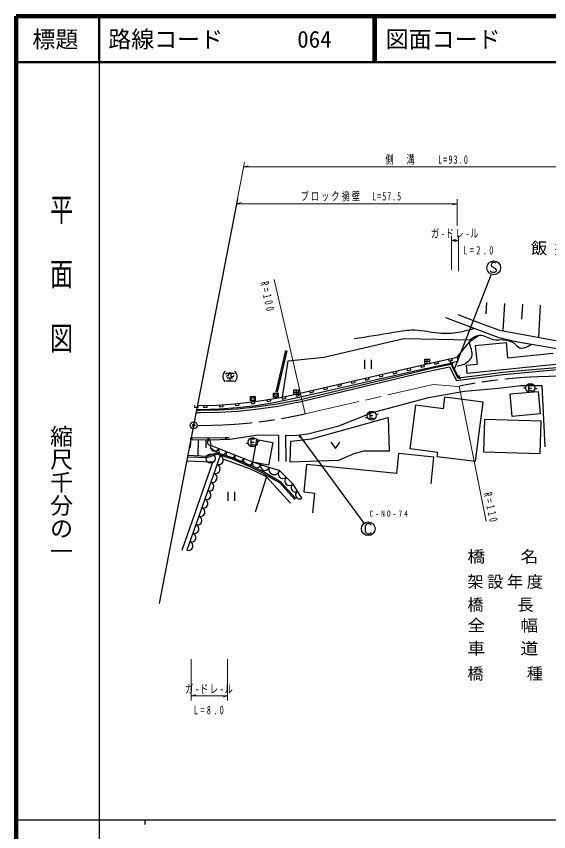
# Model space of a CAD drawing. Units: millimetres, scale not verified. Extents: x 40000 to 680000, y 20000 to 380000.
# Drawn here: x 40000 to 155863, y 202409 to 380000 of the extents above; entities that cross this region are included whole.
import ezdxf
from ezdxf.enums import TextEntityAlignment as Align

# ---------------------------------------------------------------- set-up
doc = ezdxf.new("R2010")
doc.units = ezdxf.units.MM
doc.header["$LTSCALE"] = 1000
doc.header["$PDMODE"] = 32
doc.header["$PDSIZE"] = 500
doc.linetypes.add('CHAIN', pattern=[18.5, 12, -1.5, 3.5, -1.5])
for name, color, linetype, lineweight in [('M-BGD', 7, 'Continuous', 25), ('M-BMK', 2, 'CHAIN', 13), ('M-BMK-ROW', 30, 'Continuous', 25), ('M-BMK-SRVR', 3, 'Continuous', 25), ('M-STR-HTXT', 7, 'Continuous', 13), ('M-STR-STRC', 7, 'Continuous', 25), ('M-TTL', 2, 'Continuous', 140), ('M-TTL-BAND', 7, 'Continuous', 25), ('M-TTL-LINE', 7, 'Continuous', 50)]:
    doc.layers.add(name, color=color, linetype=linetype, lineweight=lineweight)
for name, color, linetype in [('M-OTRS', 6, 'Continuous'), ('M-STR-STR1', 1, 'Continuous'), ('M-TTL-TXT', 7, 'Continuous')]:
    doc.layers.add(name, color=color, linetype=linetype)
doc.styles.add('@ＭＳ ゴシック', font='')
doc.styles.add('ＭＳ ゴシック', font='')
doc.styles.get('@ＭＳ ゴシック').set_extended_font_data('@MS Gothic')
doc.styles.get('ＭＳ ゴシック').set_extended_font_data('MS Gothic')

msp = doc.modelspace()

# ---------------------------------------------------------------- linework, layer by layer
at = {"layer": 'M-BGD'}
for p, q in [((142322, 317676), (142193, 315211)), ((146230, 317472), (145917, 311465)), ((150138, 317268), (149968, 314013)), ((154046, 317064), (153680, 310049)), ((139874, 308300), (146580, 308980)), ((139874, 308300), (140286, 304238)), ((146580, 308980), (146923, 305602)), ((96560, 298213), (98688, 307186)), ((96852, 298144), (98980, 307117)), ((135943, 305764), (136099, 304818)), ((146923, 305602), (156868, 306611)), ((115771, 305197), (115771, 303197)), ((117291, 303197), (117291, 305197)), ((136099, 304818), (134494, 304483)), ((134575, 304555), (134713, 304289)), ((134713, 304289), (136162, 301503)), ((137974, 304004), (140286, 304238)), ((86479, 302496), (86479, 302256)), ((85639, 300576), (87319, 300576)), ((85879, 301236), (87079, 301236)), ((86479, 301236), (86479, 300576)), ((136162, 301503), (136300, 301237)), ((150868, 299012), (150368, 299003)), ((151468, 299031), (152148, 299031)), ((152864, 298946), (153363, 298903)), ((132939, 294544), (133259, 297057)), ((79584, 295223), (79423, 295231)), ((126847, 295321), (125632, 285792)), ((132939, 294544), (126847, 295321)), ((79261, 294394), (80180, 294380)), ((116935, 293028), (117615, 293028)), ((118306, 293267), (118791, 293387)), ((116404, 292663), (115938, 292480)), ((78055, 288163), (85638, 288284)), ((79574, 287823), (79508, 284290)), ((81259, 287792), (81225, 286007)), ((82101, 287776), (82353, 286544)), ((85638, 288284), (85938, 288289)), ((77878, 287245), (77856, 286106)), ((83752, 284952), (82196, 286022)), ((90490, 287002), (90003, 286887)), ((91063, 287232), (91743, 287233)), ((92446, 287413), (92938, 287504)), ((77324, 284384), (81534, 284229)), ((81425, 284213), (83559, 284951)), ((81523, 283929), (83657, 284668)), ((122788, 280396), (123241, 284802)), ((130904, 284014), (123241, 284802)), ((131724, 285016), (125632, 285792)), ((131614, 284155), (131724, 285016)), ((131614, 284155), (139960, 283091)), ((77266, 284086), (81523, 283929)), ((130303, 278165), (130904, 284014)), ((86019, 276452), (86024, 274452)), ((87544, 274455), (87539, 276455)), ((104533, 271855), (104977, 276174))]:
    msp.add_line(p, q, dxfattribs=at)
for points in [[(133424, 314384), (145039, 310020), (149104, 309100), (153901, 308285), (173286, 304905), (173083, 303910)], [(136118, 315040), (141197, 313067), (145143, 311606), (174402, 306271), (179116, 314967)], [(97919, 297057), (99176, 304971), (106941, 305729), (124364, 309801), (139041, 309564)], [(135943, 305764), (138772, 309275), (140742, 310546)], [(96651, 296798), (99179, 297315), (102040, 297976), (126038, 303488), (129805, 304354), (135943, 305764)], [(134042, 305327), (134132, 304937), (134911, 305116), (134822, 305506)], [(80180, 294380), (84156, 294475), (88123, 294814), (92098, 295236), (96072, 295857), (102215, 297190), (126366, 302712), (134526, 304489)], [(100924, 296338), (126410, 302450), (130296, 303350), (134559, 304224), (136067, 301245), (139683, 301670), (145905, 302467), (152247, 303068), (157662, 303542), (165040, 303757), (172908, 303907)], [(127999, 303939), (128089, 303549), (128868, 303728), (128779, 304118)], [(131021, 304633), (131110, 304243), (131890, 304422), (131800, 304812)], [(134575, 304555), (134538, 304626), (134524, 304675), (134523, 304742), (134531, 304792), (134552, 304837), (134592, 304891), (134631, 304923), (134658, 304937)], [(159528, 304402), (138153, 302232), (137974, 304004)], [(85459, 302676), (85339, 302556), (85159, 302316), (85039, 302016), (84979, 301716), (84979, 301356), (85039, 301056), (85159, 300756), (85339, 300516), (85459, 300396)], [(85639, 302016), (85639, 302256), (87319, 302256), (87319, 302076)], [(86299, 302076), (86179, 301896), (85999, 301716), (85819, 301596), (85639, 301536)], [(86659, 302196), (86659, 301656), (86779, 301536), (87199, 301536), (87319, 301656), (87319, 301776)], [(87499, 302676), (87619, 302556), (87799, 302316), (87919, 302016), (87979, 301716), (87979, 301356), (87919, 301056), (87799, 300756), (87619, 300516), (87499, 300396)], [(101041, 295852), (126523, 301963), (130403, 302861), (134285, 303658), (135779, 300708), (139747, 301174), (145961, 301970), (152290, 302570), (157691, 303042), (165050, 303257), (172918, 303407)], [(118935, 301857), (119024, 301467), (119804, 301646), (119714, 302036)], [(121956, 302551), (122046, 302161), (122825, 302340), (122736, 302730)], [(124978, 303245), (125067, 302855), (125847, 303034), (125757, 303424)], [(112892, 300469), (112981, 300079), (113761, 300258), (113671, 300648)], [(115913, 301163), (116003, 300773), (116782, 300952), (116693, 301342)], [(136660, 301086), (136625, 301068), (136562, 301058), (136504, 301061), (136437, 301083), (136387, 301113), (136337, 301166), (136300, 301237)], [(98721, 283001), (98637, 288747), (100463, 288709), (103441, 289072), (110217, 290837), (117535, 293673), (129720, 296986), (137577, 298334), (144976, 299038), (149790, 299591), (154391, 299566), (155012, 286238)], [(103827, 298387), (103917, 297997), (104696, 298176), (104607, 298566)], [(106848, 299081), (106938, 298691), (107718, 298870), (107628, 299260)], [(109870, 299775), (109960, 299385), (110739, 299564), (110650, 299954)], [(152268, 299671), (151468, 299671), (151468, 298471), (152268, 298471)], [(79421, 295218), (83656, 295337), (86636, 295532), (89532, 295799), (92981, 296243), (96622, 296858)], [(94521, 296503), (94588, 296109), (95377, 296242), (95310, 296636)], [(97778, 297028), (97858, 296636), (98642, 296797), (98561, 297189)], [(100806, 297691), (100896, 297301), (101675, 297482), (101585, 297871)], [(139960, 283091), (141604, 295993), (133259, 297057)], [(78785, 295263), (78765, 294864), (79564, 294823), (79584, 295223)], [(101041, 295852), (96888, 295041), (92102, 294370), (88119, 293954), (84130, 293731), (80088, 293629), (79119, 293658)], [(100945, 296343), (96805, 295534), (92041, 294866), (88079, 294453), (84109, 294231), (80089, 294130), (79215, 294155)], [(80751, 295256), (80762, 294856), (81561, 294878), (81550, 295278)], [(84208, 295373), (84235, 294974), (85033, 295027), (85007, 295426)], [(87659, 295626), (87696, 295228), (88492, 295301), (88456, 295700)], [(91098, 296001), (91150, 295604), (91943, 295706), (91892, 296103)], [(117735, 293668), (116935, 293668), (116935, 292468), (117735, 292468)], [(77995, 287853), (82101, 287776), (86460, 287936)], [(85938, 288289), (86018, 288290), (86068, 288281), (86129, 288252), (86169, 288223), (86200, 288183), (86231, 288124), (86241, 288074), (86242, 288044)], [(86460, 287936), (92661, 288870), (97059, 288779), (97059, 283139)], [(91862, 287873), (91062, 287872), (91064, 286672), (91864, 286673)], [(94967, 281724), (91450, 282910), (85735, 285154), (82353, 286544)], [(108435, 287258), (109435, 285898), (110435, 287258)], [(84345, 284368), (82352, 278519), (77142, 263738)], [(90889, 281862), (87075, 283526), (83657, 284668)], [(83752, 284952), (87183, 283806), (91009, 282137)], [(76124, 263746), (82770, 282882), (77074, 283093)], [(94418, 279680), (90793, 281475), (84986, 283551)], [(122788, 280396), (103169, 282412), (102554, 276423), (104977, 276174)], [(100602, 274769), (97394, 278333), (93629, 280495), (90875, 281868)], [(100825, 274970), (97585, 278570), (93771, 280760), (91009, 282137)], [(102149, 275039), (100233, 278099), (97309, 281097), (94967, 281724)], [(99681, 273986), (94418, 279680), (92001, 272000)]]:
    msp.add_lwpolyline(points, dxfattribs=at)
for points in [[(154039, 293438), (147922, 292874), (147472, 297749), (153590, 298313)], [(99718, 287430), (104216, 287956), (120897, 292629), (121131, 285269), (115640, 285269), (113479, 284743), (110091, 283225), (99602, 282874)], [(154247, 291829), (141871, 292196), (141663, 285178), (154039, 284811)], [(92374, 287807), (95813, 287158), (94890, 282262), (91450, 282910)]]:
    msp.add_lwpolyline(points, close=True, dxfattribs=at)
for centre, radius in [((134846, 304358), 150), ((134846, 304358), 90), ((134846, 304358), 30), ((136295, 301572), 150), ((136295, 301572), 90), ((136295, 301572), 30), ((151868, 299031), 1000), ((117335, 293028), 1000), ((78058, 288013), 150), ((78058, 288013), 90), ((78058, 288013), 30), ((81849, 288074), 150), ((81849, 288074), 90), ((81849, 288074), 30), ((85640, 288134), 150), ((85640, 288134), 90), ((85640, 288134), 30), ((91463, 287232), 1000), ((82305, 283673), 1000)]:
    msp.add_circle(centre, radius, dxfattribs=at)
for centre, radius, start, end in [((82227, 287160), 629, 101.55423, 281.55423), ((83199, 286196), 914, 157.66201, 337.66201), ((84013, 283393), 1030, 251.18249, 71.18249), ((84890, 285501), 914, 157.66201, 337.66201), ((86688, 284780), 1023, 158.5666, 338.5666), ((88593, 284032), 1023, 158.5666, 338.5666), ((83348, 281444), 1030, 251.18249, 71.18249), ((90498, 283284), 1023, 158.5666, 338.5666), ((92330, 282614), 928, 161.35071, 341.35071), ((94088, 282020), 928, 161.35071, 341.35071), ((96138, 281410), 1212, 165.02962, 345.02962), ((98040, 280348), 1047, 134.28084, 314.28084), ((82684, 279494), 1030, 251.18249, 71.18249), ((99502, 278849), 1047, 134.28084, 314.28084), ((82026, 277595), 980, 250.58431, 70.58431), ((100712, 277334), 903, 122.05738, 302.05738), ((81375, 275747), 980, 250.58431, 70.58431), ((101670, 275804), 903, 122.05738, 302.05738), ((80724, 273900), 980, 250.58431, 70.58431), ((80072, 272052), 980, 250.58431, 70.58431), ((79421, 270204), 980, 250.58431, 70.58431), ((78770, 268357), 980, 250.58431, 70.58431), ((78119, 266509), 980, 250.58431, 70.58431), ((77468, 264661), 980, 250.58431, 70.58431)]:
    msp.add_arc(centre, radius, start, end, dxfattribs=at)
for points, knots in [([(113535, 309827), (116383, 310248), (119232, 310668), (122087, 311177), (123400, 311411), (124715, 311664), (126036, 311687), (126939, 311703), (127845, 311611), (128749, 311487), (130407, 311264), (132055, 310942), (133714, 310952), (135023, 310960), (136338, 311174), (137618, 311484), (138273, 311643), (138918, 311826), (139563, 312009)], [0, 0, 0, 0, 1, 1, 1, 2, 2, 2, 3, 3, 3, 4, 4, 4, 5, 5, 5, 6, 6, 6, 6]), ([(136022, 303813), (136545, 303944), (137068, 304074), (137580, 304332), (138364, 304728), (139122, 305423), (139219, 306236), (139338, 307231), (138470, 308403), (138772, 309275), (139005, 309966), (139925, 310482), (140742, 310546), (141798, 310630), (142736, 309841), (143763, 309635), (144528, 309473), (145297, 309620), (146065, 309563), (146875, 309502), (147687, 309300), (148340, 308778), (148756, 308445), (149108, 307983), (149523, 307802), (150255, 307483), (151182, 308036), (152109, 308590)], [0, 0, 0, 0, 1, 1, 1, 2, 2, 2, 3, 3, 3, 4, 4, 4, 5, 5, 5, 6, 6, 6, 7, 7, 7, 8, 8, 8, 9, 9, 9, 9])]:
    msp.add_open_spline(points, degree=3, knots=knots, dxfattribs=at)
at = {"layer": 'M-BMK'}
msp.add_line((136057, 299408), (136412, 299479), dxfattribs=at)
msp.add_lwpolyline([(102836, 293406), (130743, 299789), (136057, 299408)], dxfattribs=at)
for centre, radius, start, end in [((157934, 191605), 110000, 80.19046, 101.28265), ((80541, 390889), 100000, 269.29741, 282.88266)]:
    msp.add_arc(centre, radius, start, end, dxfattribs=at)
at = {"layer": 'M-BMK-ROW'}
for p, q in [((129904, 304797), (128904, 304798)), ((129403, 304298), (129404, 305298)), ((100921, 298623), (100925, 297623)), ((100423, 298121), (101423, 298125))]:
    msp.add_line(p, q, dxfattribs=at)
for points in [[(129904, 305297), (129903, 304297), (128903, 304298), (128904, 305298)], [(100425, 297621), (100421, 298621), (101421, 298625), (101425, 297625)], [(91483, 297219), (91983, 297221), (91988, 296221), (90988, 296216), (90983, 297216)], [(91483, 297219), (90986, 296716), (91488, 296219), (91986, 296721)], [(96504, 297946), (97004, 297947), (97005, 296947), (96005, 296945), (96004, 297945)], [(96504, 297946), (96005, 297445), (96505, 296946), (97005, 297447)]]:
    msp.add_lwpolyline(points, close=True, dxfattribs=at)
for centre in [(91486, 296719), (96505, 297446)]:
    msp.add_circle(centre, 20, dxfattribs=at)
at = {"layer": 'M-BMK-SRVR'}
msp.add_lwpolyline([(88136, 340243), (78587, 290908), (71083, 252141)], dxfattribs=at)
for radius in [750, 30]:
    msp.add_circle((78587, 290908), radius, dxfattribs=at)
at = {"layer": 'M-OTRS'}
msp.add_point((78587, 290908), dxfattribs=at)
at = {"layer": 'M-STR-HTXT'}
for p, q in [((88136, 340243), (89680, 348216)), ((89480, 347185), (90480, 347465)), ((89480, 347185), (172793, 347185)), ((87932, 339185), (88932, 339465)), ((135943, 340185), (135943, 334333)), ((87932, 339185), (135943, 339185)), ((135943, 339185), (134943, 338905)), ((134713, 324789), (134713, 332185)), ((136206, 332185), (136206, 324497)), ((134713, 331185), (135713, 331465)), ((134713, 331185), (136206, 331185)), ((136206, 331185), (135206, 330905)), ((102836, 293406), (96148, 322651)), ((136412, 299479), (142283, 270059)), ((78055, 239973), (78055, 230973)), ((85938, 230973), (85938, 239973)), ((78055, 231973), (79055, 232253)), ((78055, 231973), (85938, 231973)), ((85938, 231973), (84938, 231693))]:
    msp.add_line(p, q, dxfattribs=at)
at = {"layer": 'M-STR-STRC'}
for p, q in [((135311, 303034), (143349, 323701)), ((101766, 288454), (115638, 269606))]:
    msp.add_line(p, q, dxfattribs=at)
for points in [[(144383, 326179), (144263, 326299), (144023, 326359), (143783, 326359), (143423, 326179), (143363, 325819), (143483, 325519), (144323, 325039), (144443, 324739), (144383, 324379), (144083, 324199), (143663, 324199), (143303, 324379), (143183, 324559)], [(117253, 269110), (117133, 269290), (116893, 269470), (116353, 269470), (116113, 269290), (115933, 269050), (115933, 267730), (116113, 267490), (116353, 267310), (116893, 267310), (117133, 267430), (117253, 267610)]]:
    msp.add_lwpolyline(points, dxfattribs=at)
for centre, radius in [((143903, 325219), 1500), ((101766, 288454), 150), ((101766, 288454), 90), ((101766, 288454), 30), ((116593, 268390), 1500)]:
    msp.add_circle(centre, radius, dxfattribs=at)
at = {"layer": 'M-TTL'}
for p, q in [((680000, 380000), (40000, 380000)), ((40000, 380000), (40000, 20000))]:
    msp.add_line(p, q, dxfattribs=at)
at = {"layer": 'M-TTL-BAND'}
for p, q in [((58000, 370000), (58000, 20000)), ((40000, 205000), (579000, 205000)), ((68000, 205000), (68000, 204000))]:
    msp.add_line(p, q, dxfattribs=at)
at = {"layer": 'M-TTL-LINE'}
for p, q in [((58000, 380000), (58000, 370000)), ((117750, 380000), (117750, 370000)), ((118250, 380000), (118250, 370000)), ((40000, 370000), (680000, 370000))]:
    msp.add_line(p, q, dxfattribs=at)

# ---------------------------------------------------------------- texts
at = {"layer": 'M-STR-HTXT', "attachment_point": 7, "style": 'ＭＳ ゴシック'}
for s, insert, char_height in [('\\T1.28;\\W0.7;側\u3000溝\u3000\u3000L=93.0', (120310, 347685), 1833), ('\\T1.24;\\W0.7;ブロック擁壁\u3000L=57.5', (101875, 339685), 1833), ('\\T1.2;\\W0.7;ガ-ドレ-ル', (130226, 331685), 1833), ('\\T1.43;飯井', (152017, 327895), 2566), ('\\T1.61;\\W0.7;L=2.0', (137322, 328101), 1833), ('\\T1.2;\\W0.7;ガ-ドレ-ル', (76763, 232473), 1833), ('\\T1.61;\\W0.7;L=8.0', (78655, 227972), 1833)]:
    msp.add_mtext(s, dxfattribs=dict(at, insert=insert, char_height=char_height))
at = {"layer": 'M-STR-HTXT', "char_height": 1833, "attachment_point": 7, "style": 'ＭＳ ゴシック'}
for s, insert, rotation in [('\\T1.61;\\W0.7;R=100', (93068, 322037), 281.8), ('\\T1.61;\\W0.7;R=110', (141661, 276099), 282.2)]:
    msp.add_mtext(s, dxfattribs=dict(at, insert=insert, rotation=rotation))
at = {"layer": 'M-STR-STR1', "style": 'ＭＳ ゴシック', "width": 1.1}
for s, p in [('橋\u3000\u3000名', (138182, 260278)), ('全\u3000\u3000幅', (138182, 245278)), ('車\u3000\u3000道', (138182, 240279))]:
    msp.add_text(s, height=2566, dxfattribs=at).set_placement(p, align=Align.BOTTOM_LEFT)
at = {"layer": 'M-STR-STR1', "char_height": 2566, "attachment_point": 7, "style": 'ＭＳ ゴシック'}
for s, insert in [('\\T1.23;架設年度\\~', (138182, 255279)), ('\\T1.56;橋\\~\\~長', (138182, 250279)), ('\\T1.23;橋\u3000\u3000種\\~', (138182, 235279))]:
    msp.add_mtext(s, dxfattribs=dict(at, insert=insert))
at = {"layer": 'M-STR-STRC', "insert": (116868, 271011), "char_height": 1320, "attachment_point": 7, "style": 'ＭＳ ゴシック'}
msp.add_mtext('\\T1.56;\\W0.75;C-NO-74', dxfattribs=at)
at = {"layer": 'M-TTL-BAND', "style": '@ＭＳ ゴシック', "width": 1.4}
msp.add_text('平  面  図', height=3666, rotation=270, dxfattribs=at).set_placement((49777, 306475), align=Align.MIDDLE_RIGHT)
at = {"layer": 'M-TTL-BAND', "style": '@ＭＳ ゴシック'}
msp.add_text('縮尺千分の一', height=3666, rotation=270, dxfattribs=at).set_placement((49777, 261030), align=Align.MIDDLE_RIGHT)
at = {"layer": 'M-TTL-TXT', "style": 'ＭＳ ゴシック'}
msp.add_text('標題', height=3666, dxfattribs=at).set_placement((48500, 375000), align=Align.MIDDLE_CENTER)
for s, p in [('路線コード', (60000, 375000)), ('064', (101142, 375000)), ('図面コード', (120380, 375000))]:
    msp.add_text(s, height=3666, dxfattribs=at).set_placement(p, align=Align.MIDDLE_LEFT)

doc.saveas('drawing.dxf')
